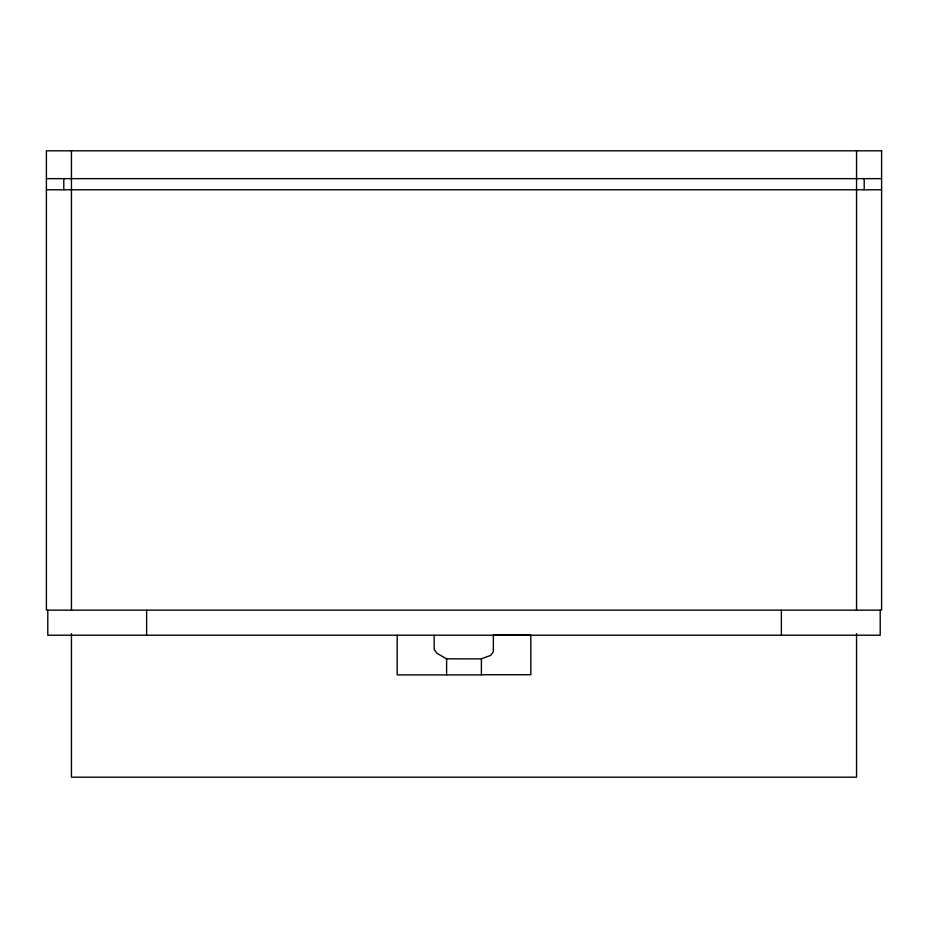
<?xml version="1.0" encoding="UTF-8"?>
<svg xmlns="http://www.w3.org/2000/svg" width="928" height="928" viewBox="0 0 928 928"><rect width="100%" height="100%" fill="white"/><g stroke="black" fill="none" stroke-linecap="round" stroke-linejoin="round"><path stroke-width="1.39" d="M481.4 658.764L490.715 655.388L493.348 651.711L493.348 635.077L530.816 635.077L530.816 674.749L481.4 674.749M46.4 178.64L881.6 178.64M46.4 189.776L881.6 189.776M434.165 635.216L434.165 649.461L436.984 653.335L446.6 658.845L481.4 658.88L481.4 674.888L397.184 674.888L397.184 635.216M880.208 610.16L880.208 635.216L47.792 635.216L47.792 610.16M864.2 178.64L864.2 189.776M856.544 150.8L856.544 610.16M856.544 633.65L856.544 777.2L71.456 777.2L71.456 633.65M781.376 610.16L781.376 635.216M446.6 658.88L446.6 674.888M146.624 610.16L146.624 635.216M71.456 150.8L71.456 610.16M63.8 178.64L63.8 189.776M881.6 150.8L46.4 150.8L46.4 610.16L881.6 610.16L881.6 150.8"/></g></svg>
